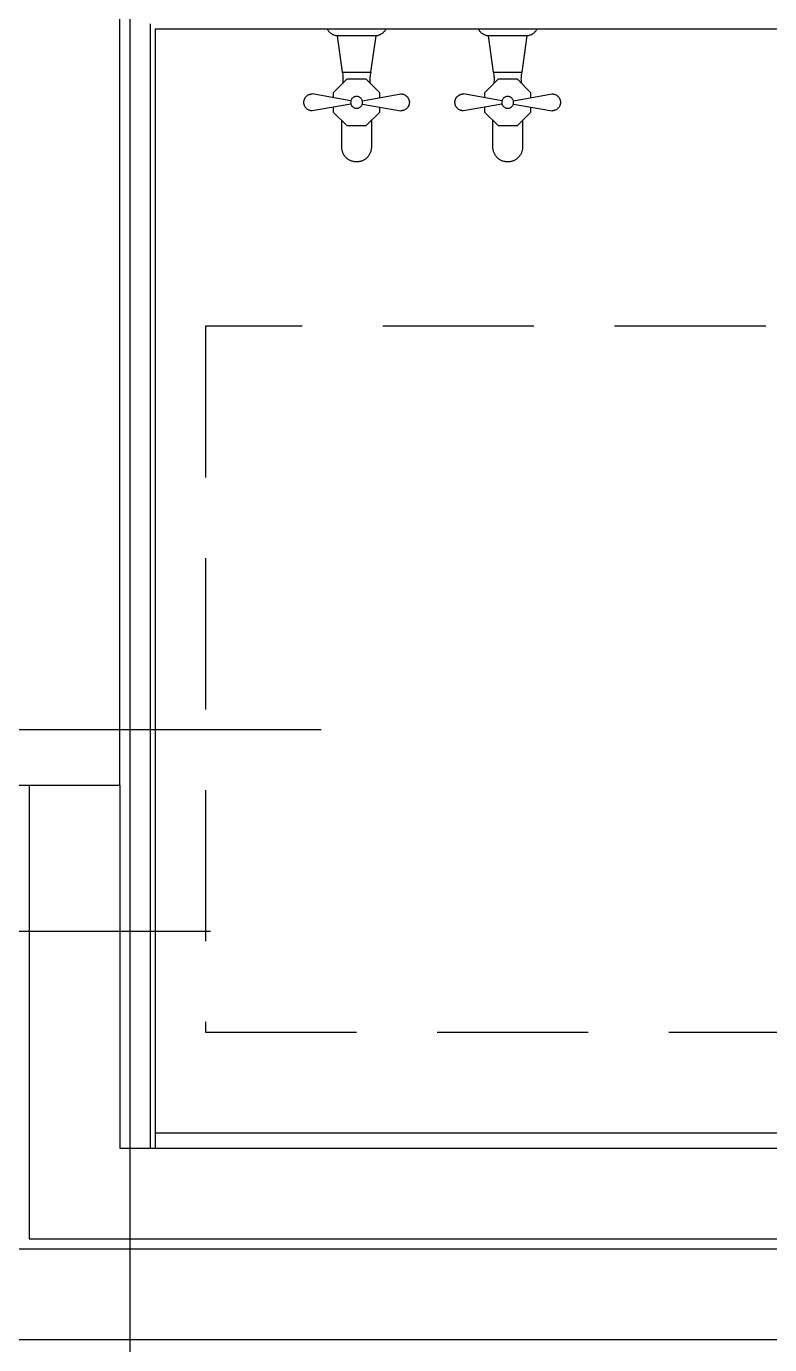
# Model space of a CAD drawing. Header units: millimetres. Extents: x 7294529 to 7346664, y 234399 to 276449.
# Drawn here: x 7310347 to 7311084, y 250399 to 251707 of the extents above; entities that cross this region are included whole.
import ezdxf
from ezdxf.xclip import XClip

# ---------------------------------------------------------------- set-up
doc = ezdxf.new("R2010")
doc.units = ezdxf.units.MM
doc.header["$LTSCALE"] = 100
doc.header["$XCLIPFRAME"] = 2
for name, pattern in [('C-303-L-TF_39B+59C$0$CEN', [62, 60, -1, 0, -1]), ('U-59C-EX$0$CEN', [62, 60, -1, 0, -1]), ('U-59C-EX$0$HID', [2.3, 1.5, -0.8])]:
    doc.linetypes.add(name, pattern=pattern)
for name, color, linetype in [('BP', 7, 'Continuous'), ('C-303-L-TF_39B+59C$0$CEN', 1, 'C-303-L-TF_39B+59C$0$CEN'), ('U-59C-EX$0$CEN', 1, 'U-59C-EX$0$CEN'), ('U-59C-EX$0$CON', 2, 'Continuous'), ('U-59C-EX$0$FIN', 5, 'Continuous'), ('U-59C-EX$0$FUR_미설치가구', 8, 'U-59C-EX$0$HID'), ('U-59C-EX$0$INSUL_line', 8, 'Continuous'), ('U-59C-EX$0$STXS', 8, 'Continuous'), ('U-59C-EX$0$WAL', 3, 'Continuous')]:
    doc.layers.add(name, color=color, linetype=linetype)
doc.layers.add('U-59C-EX$0$MC', color=152, linetype='Continuous', plot=False)

# ---------------------------------------------------------------- blocks, each defined once
blk = doc.blocks.new('U-59C-EX$0$U-59B-TF-EX$0$FUR_발코니_수전')
at = {"layer": 'U-59C-EX$0$STXS'}
for p, q in [((0, 0), (-29.2, 0)), ((0, 0), (-29.2, 0)), ((29.2, 0), (0, 0)), ((29.2, 0), (0, 0)), ((-19.9, -7), (0, -7)), ((-19.9, -7), (0, -7)), ((-14.3, -42.9), (-19.3, -7)), ((-14.3, -42.9), (-19.3, -7)), ((0, -7), (19.9, -7)), ((0, -7), (19.9, -7)), ((19.3, -7), (14.3, -42.9)), ((19.3, -7), (14.3, -42.9)), ((-23.1, -63.4), (-9.6, -49.8)), ((-23.1, -63.4), (-9.6, -49.8)), ((0, -42.9), (-14.3, -42.9)), ((0, -42.9), (-14.3, -42.9)), ((-9.6, -49.8), (9.6, -49.8)), ((-9.6, -49.8), (9.6, -49.8)), ((14.3, -42.9), (0, -42.9)), ((14.3, -42.9), (0, -42.9)), ((9.6, -49.8), (23.1, -63.4)), ((9.6, -49.8), (23.1, -63.4)), ((-5.8, -71.3), (-44, -64.6)), ((-5.8, -71.3), (-44, -64.6)), ((-23.1, -68.2), (-23.1, -63.4)), ((-23.1, -68.2), (-23.1, -63.4)), ((5.8, -71.3), (44, -64.6)), ((5.8, -71.3), (44, -64.6)), ((23.1, -63.4), (23.1, -68.2)), ((23.1, -63.4), (23.1, -68.2)), ((-5.8, -74.6), (-44, -81.3)), ((-5.8, -74.6), (-44, -81.3)), ((-23.1, -82.5), (-23.1, -77.6)), ((-23.1, -82.5), (-23.1, -77.6)), ((5.8, -74.6), (44, -81.3)), ((5.8, -74.6), (44, -81.3)), ((23.1, -77.6), (23.1, -82.5)), ((23.1, -77.6), (23.1, -82.5)), ((-9.6, -96), (-23.1, -82.5)), ((-9.6, -96), (-23.1, -82.5)), ((-14.7, -90.9), (-14.7, -117.3)), ((-14.7, -90.9), (-14.7, -117.3)), ((23.1, -82.5), (9.6, -96)), ((23.1, -82.5), (9.6, -96)), ((14.7, -117.3), (14.7, -90.9)), ((14.7, -117.3), (14.7, -90.9)), ((9.6, -96), (-9.6, -96)), ((9.6, -96), (-9.6, -96))]:
    blk.add_line(p, q, dxfattribs=at)
blk.add_circle((0, -72.9), 5.91, dxfattribs=at)
blk.add_circle((0, -72.9), 5.91, dxfattribs=at)
for centre, radius, start, end in [((-17.5, 6), 13.2, 207.1852, 259.412), ((-17.5, 6), 13.2, 207.1852, 259.412), ((17.5, 6), 13.2, 280.588, 332.8148), ((17.5, 6), 13.2, 280.588, 332.8148), ((-41.6, -49.9), 28.1, 351.511, 14.308), ((-41.6, -49.9), 28.1, 351.511, 14.308), ((41.6, -49.9), 28.1, 165.692, 188.489), ((41.6, -49.9), 28.1, 165.692, 188.489), ((-44, -72.9), 8.37, 90, 270), ((-44, -72.9), 8.37, 90, 270), ((44, -72.9), 8.37, 270, 90), ((44, -72.9), 8.37, 270, 90), ((0, -117.3), 14.7, 180, 0), ((0, -117.3), 14.7, 180, 0)]:
    blk.add_arc(centre, radius, start, end, dxfattribs=at)
blk = doc.blocks.new('U-59C-EX$0$세탁기')
at = {"layer": 'U-59C-EX$0$FUR_미설치가구', "color": 252, "linetype": 'U-59C-EX$0$HID'}
for p, q in [((765.6, 1178.1), (805.6, 1263.5)), ((819.5, 1253.6), (618.7, 822.6)), ((601.2, 827.3), (678.3, 991.8))]:
    blk.add_line(p, q, dxfattribs=at)
at = {"layer": 'U-59C-EX$0$FUR_미설치가구', "linetype": 'U-59C-EX$0$HID'}
for p, q in [((568.2, 864.1), (138.4, 863.9)), ((108.5, 845), (598, 845.2)), ((199.8, 828), (105.4, 828.2)), ((601.2, 827.3), (419.5, 827.7)), ((0, 786.1), (0, 0)), ((700, 786.1), (0, 786.1)), ((700, 0), (700, 786.1)), ((0, 0), (700, 0))]:
    blk.add_line(p, q, dxfattribs=at)
at = {"layer": 'U-59C-EX$0$FUR_미설치가구', "color": 252, "linetype": 'U-59C-EX$0$HID'}
blk.add_lwpolyline([(601.2, 827.3), (604.6, 825.7, 0.414214), (648.5, 841.6), (824, 1218.5, 0.414214), (808.1, 1262.4), (805.6, 1263.5)], format="xyb", dxfattribs=at)
blk.add_lwpolyline([(680.5, 990.8), (673.9, 993.9), (760.8, 1180.3), (767.4, 1177.2, -0.414214), (771.1, 1167), (690.7, 994.5, -0.414214)], format="xyb", close=True, dxfattribs=at)
at = {"layer": 'U-59C-EX$0$FUR_미설치가구', "linetype": 'U-59C-EX$0$HID'}
blk.add_lwpolyline([(601.2, 827.3), (601.2, 831.1, 0.414214), (568.2, 864.1), (138.4, 863.9, 0.414214), (105.4, 830.9), (105.4, 828.2)], format="xyb", dxfattribs=at)
for points in [[(419.5, 830), (419.5, 822.8), (199.8, 822.8), (199.8, 830, -0.414214), (207.5, 837.7), (411.8, 837.7, -0.414214)], [(369.3, 821.3, -0.414214), (374.3, 816.3), (374.3, 803.8, -0.414214), (369.3, 798.8), (323.3, 798.8, -0.414214), (318.3, 803.8), (318.3, 816.3, -0.414214), (323.3, 821.3)]]:
    blk.add_lwpolyline(points, format="xyb", close=True, dxfattribs=at)
for centre, radius, start, end in [((115.8, 649.2), 179.3, 93.3196, 130.2283), ((574, 622.9), 206.1, 52.3352, 82.4363)]:
    blk.add_arc(centre, radius, start, end, dxfattribs=at)
blk = doc.blocks.new('U-59C-EX')
at = {"layer": 'U-59C-EX$0$CEN'}
for p, q in [((-200, 0), (4255, 0)), ((3855, -515), (6395, -515))]:
    blk.add_line(p, q, dxfattribs=at)
at = {"layer": 'U-59C-EX$0$CON'}
for p, q in [((4165, -55), (4165, 1425)), ((3075, -55), (4165, -55))]:
    blk.add_line(p, q, dxfattribs=at)
at = {"layer": 'U-59C-EX$0$FIN'}
for p, q in [((4200, 695), (4200, -415)), ((4200, 695), (5190, 695)), ((4200, -400), (6305, -400))]:
    blk.add_line(p, q, dxfattribs=at)
at = {"layer": 'U-59C-EX$0$INSUL_line'}
for p, q in [((4175, 720), (4175, -415)), ((4195, 700), (4195, -415)), ((4065, -515), (6195, -515)), ((3975, -605), (6285, -605))]:
    blk.add_line(p, q, dxfattribs=at)
at = {"layer": 'U-59C-EX$0$MC'}
for p, q in [((4175, 2175), (4175, -1985)), ((-200, -200), (4255, -200))]:
    blk.add_line(p, q, dxfattribs=at)
at = {"layer": 'U-59C-EX$0$WAL'}
for p, q in [((4075, -55), (4075, -505)), ((4165, -55), (4165, -415)), ((4165, -415), (6185, -415)), ((4075, -505), (6185, -505))]:
    blk.add_line(p, q, dxfattribs=at)
at = {"layer": 'U-59C-EX$0$FUR_미설치가구', "rotation": 270}
blk.add_blockref('U-59C-EX$0$세탁기', (4250, 400), dxfattribs=at)
at = {"layer": 'U-59C-EX$0$STXS', "extrusion": (0, 0, -1), "zscale": -1}
for p in [(-4400, 695), (-4550, 695)]:
    blk.add_blockref('U-59C-EX$0$U-59B-TF-EX$0$FUR_발코니_수전', p, dxfattribs=at)
blk = doc.blocks.new('C-303-L-TF_39B+59C', base_point=(0, 0))
at = {"layer": 'C-303-L-TF_39B+59C$0$CEN'}
blk.add_line((-300, -2545), (4500, -2545), dxfattribs=at)

msp = doc.modelspace()

# ---------------------------------------------------------------- block references
at = {"layer": 'BP'}
ref = msp.add_blockref('U-59C-EX', (7306274.4, 251009.4), dxfattribs=at)
XClip(ref).set_block_clipping_path([(12590, -7184.9999999999), (0, -7184.9999999999), (0, 300.0000000002), (4055.0000000028, 300.0000000099), (4055.0000000028, 1674.9999999992), (4320, 1674.9999999992), (4820, 2135.0000000001), (12590.0000000009, 2135.0000000001)])

# ---------------------------------------------------------------- next in the draw order: block references
msp.add_blockref('C-303-L-TF_39B+59C', (7306139.4, 253554.4), dxfattribs=at)

doc.saveas('drawing.dxf')
